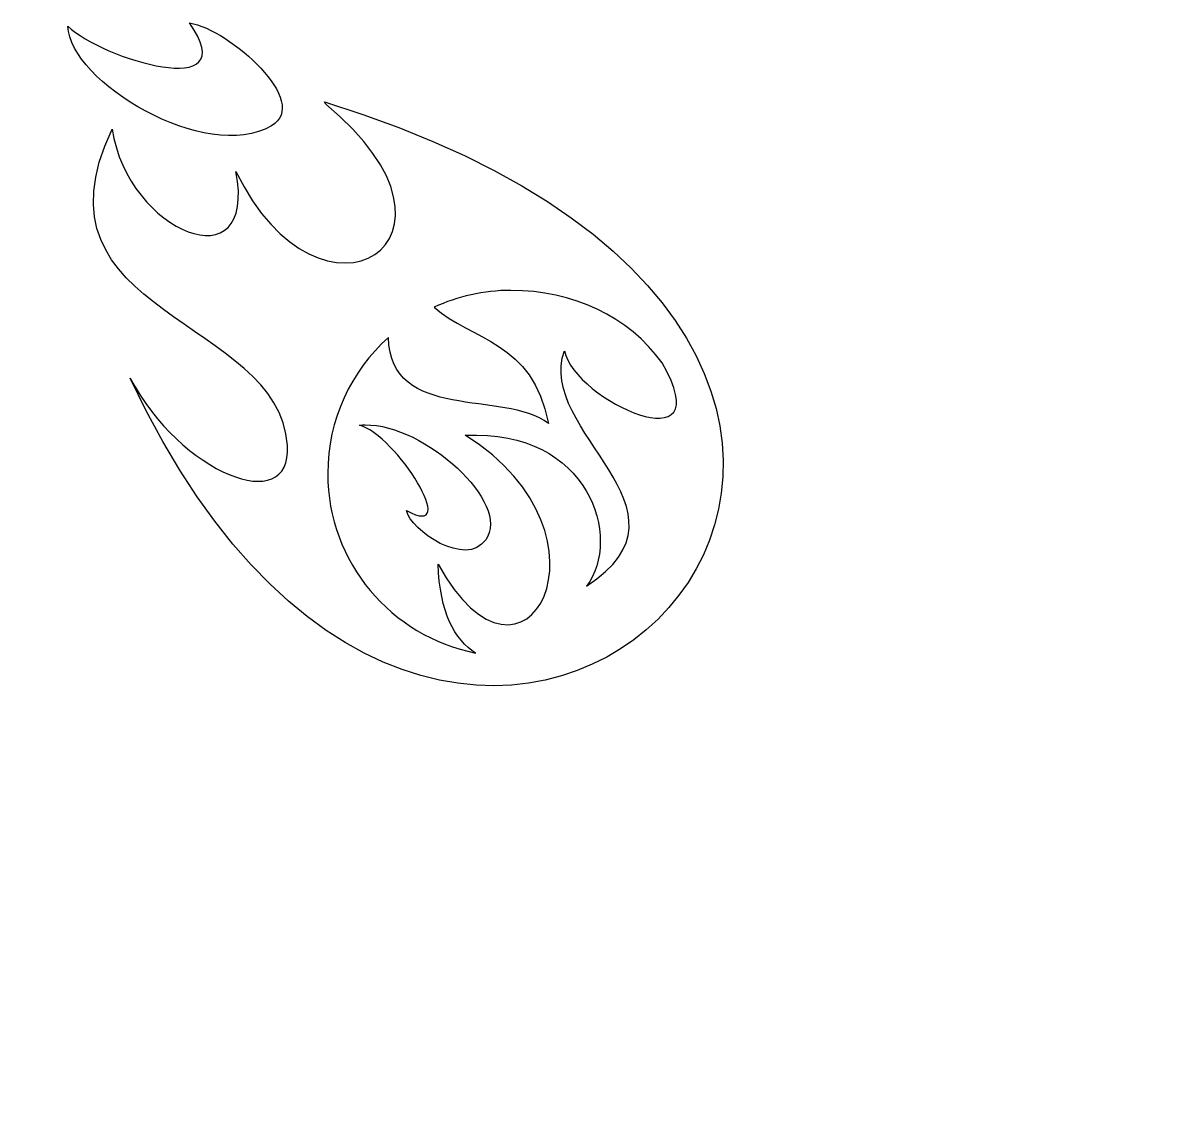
# Model space of a CAD drawing. Header units: centimetres. Extents: x -11.4 to 23.5, y -22.8 to 10.
import ezdxf

# ---------------------------------------------------------------- set-up
doc = ezdxf.new("R2010")
doc.units = ezdxf.units.CM
doc.header["$MEASUREMENT"] = 0
doc.layers.add('Layer 1', color=7, linetype='Continuous')

msp = doc.modelspace()

# ---------------------------------------------------------------- linework, layer by layer
at = {"layer": 'Layer 1'}
for points, knots in [([(-6.26194, 10.03598), (-4.54452, 7.58138), (-8.94838, 8.94324), (-9.97399, 9.93183), (-9.97399, 9.93183), (-9.92938, 8.24165), (-5.75593, 5.73051), (-3.75953, 6.89051), (-3.75953, 6.89051), (-2.53413, 7.60246), (-5.01866, 9.82784), (-6.26194, 10.03598)], [0, 0, 0, 0, 0.25, 0.25, 0.25, 0.25, 0.5, 0.5, 0.5, 0.5, 1, 1, 1, 1]), ([(-2.14002, 7.6206), (-2.14002, 7.6206), (-2.10312, 7.55861), (-2.10312, 7.55861), (-2.10312, 7.55861), (2.97239, 3.38398), (-2.27276, 0.1688), (-4.84277, 5.50166), (-4.84277, 5.50166), (-4.17555, 2.02255), (-8.14979, 3.63784), (-8.62334, 6.79432), (-8.62334, 6.79432), (-11.35035, 1.07684), (-3.51196, 1.04184), (-3.27063, -2.86742), (-3.27063, -2.86742), (-3.13443, -5.0728), (-6.55214, -3.7069), (-8.07251, -0.80777), (-8.07251, -0.80777), (2.2134, -22.81667), (23.53074, -0.28), (-2.14002, 7.6206)], [0, 0, 0, 0, 0.14285714, 0.14285714, 0.14285714, 0.14285714, 0.28571429, 0.28571429, 0.28571429, 0.28571429, 0.42857143, 0.42857143, 0.42857143, 0.42857143, 0.57142857, 0.57142857, 0.57142857, 0.57142857, 0.71428571, 0.71428571, 0.71428571, 0.71428571, 1, 1, 1, 1]), ([(3.55139, 1.8699), (5.43111, 1.8699), (7.15759, 1.08102), (8.17131, -0.34392), (8.17131, -0.34392), (10.01219, -3.53241), (5.48196, -1.49932), (5.18932, 0.02901), (5.18932, 0.02901), (4.28482, -2.4452), (9.48552, -4.8085), (5.86401, -7.15536), (5.86401, -7.15536), (6.95877, -5.71372), (5.96289, -2.3671), (2.1585, -2.55378), (2.1585, -2.55378), (7.07157, -5.60982), (3.9433, -11.27833), (1.3283, -6.48202), (1.3283, -6.48202), (1.38337, -7.9614), (1.83389, -8.79409), (2.47341, -9.19916), (2.47341, -9.19916), (-0.0942, -8.69504), (-2.03983, -6.43598), (-2.03983, -3.72129), (-2.03983, -3.72129), (-2.03983, -2.07421), (-1.3255, -0.59158), (-0.18975, 0.43225), (-0.18975, 0.43225), (-0.11916, -2.17782), (3.33591, -1.15563), (4.70047, -2.19667), (4.70047, -2.19667), (4.21368, 0.34775), (2.33814, 0.33058), (1.21234, 1.35725), (1.21234, 1.35725), (1.92426, 1.68629), (2.71647, 1.86993), (3.5514, 1.86993), (3.5514, 1.86993), (3.5514, 1.86993), (3.55139, 1.8699), (3.55139, 1.8699)], [0, 0, 0, 0, 0.07692308, 0.07692308, 0.07692308, 0.07692308, 0.15384615, 0.15384615, 0.15384615, 0.15384615, 0.23076923, 0.23076923, 0.23076923, 0.23076923, 0.30769231, 0.30769231, 0.30769231, 0.30769231, 0.38461538, 0.38461538, 0.38461538, 0.38461538, 0.46153846, 0.46153846, 0.46153846, 0.46153846, 0.53846154, 0.53846154, 0.53846154, 0.53846154, 0.61538462, 0.61538462, 0.61538462, 0.61538462, 0.69230769, 0.69230769, 0.69230769, 0.69230769, 0.76923077, 0.76923077, 0.76923077, 0.76923077, 0.84615385, 0.84615385, 0.84615385, 0.84615385, 1, 1, 1, 1]), ([(-0.89733, -2.2349), (-0.95577, -2.23553), (-1.0122, -2.23962), (-1.0687, -2.24544), (-1.0687, -2.24544), (0.02902, -2.52953), (2.08057, -5.78025), (0.35974, -4.84931), (0.35974, -4.84931), (0.50353, -5.46496), (2.17457, -6.60982), (2.7844, -5.74142), (2.7844, -5.74142), (3.57783, -4.61174), (0.91324, -2.21474), (-0.89729, -2.2349), (-0.89729, -2.2349), (-0.89729, -2.2349), (-0.89733, -2.2349), (-0.89733, -2.2349)], [0, 0, 0, 0, 0.16666667, 0.16666667, 0.16666667, 0.16666667, 0.33333333, 0.33333333, 0.33333333, 0.33333333, 0.5, 0.5, 0.5, 0.5, 0.66666667, 0.66666667, 0.66666667, 0.66666667, 1, 1, 1, 1])]:
    msp.add_open_spline(points, degree=3, knots=knots, dxfattribs=at)

doc.saveas('drawing.dxf')
